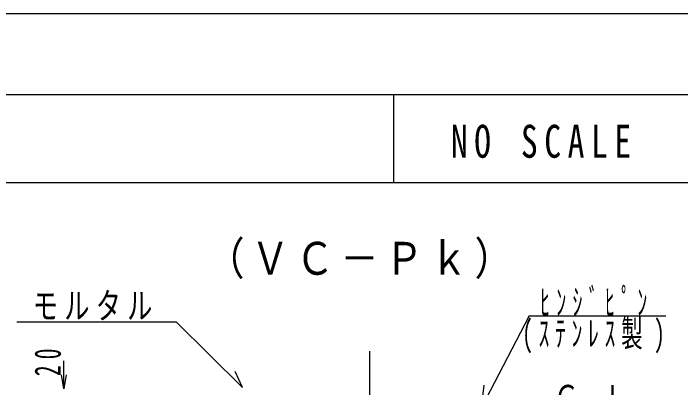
# Model space of a CAD drawing. Units: millimetres on the paper. Extents: x -287 to 287, y -191 to 191.
# Drawn here: x -47.6 to 4.4, y -28.5 to 0.7 of the extents above; entities that cross this region are included whole.
import ezdxf

# ---------------------------------------------------------------- set-up
doc = ezdxf.new("R2010")
doc.units = ezdxf.units.MM
doc.linetypes.add('CHAIN2', pattern=[12, 9, -1, 1, -1])
for name, color, linetype in [('0-0_線', 7, 'Continuous'), ('0-1_文字', 7, 'Continuous'), ('0-2_図', 7, 'Continuous')]:
    doc.layers.add(name, color=color, linetype=linetype)
doc.styles.add('ＭＳ ゴシック', font='')
doc.styles.get('ＭＳ ゴシック').set_extended_font_data('MS Gothic')

msp = doc.modelspace()

# ---------------------------------------------------------------- linework, layer by layer
at = {"layer": '0-0_線'}
for p, q in [((-286.857, 0.712), (281.328, 0.712)), ((-286.857, -5.615), (281.328, -5.615)), ((-17.969, -5.615), (-17.969, -12.48)), ((-286.857, -12.48), (148.438, -12.48))]:
    msp.add_line(p, q, dxfattribs=at)
at = {"layer": '0-2_図'}
for p, q in [((-7.407, -22.861), (3.256, -22.861)), ((-34.872, -23.366), (-47.324, -23.366)), ((-43.64, -27.463), (-43.64, -26.37)), ((-43.64, -28.555), (-43.64, -27.463))]:
    msp.add_line(p, q, dxfattribs=at)
at = {"layer": '0-2_図', "linetype": 'CHAIN2'}
msp.add_line((-19.85, -25.618), (-19.85, -81.498), dxfattribs=at)
at = {"layer": '0-2_図'}
for points in [[(-7.407, -22.861), (-11.102, -30.004), (-10.904, -28.265)], [(-34.872, -23.366), (-29.726, -28.438), (-30.316, -27.215)], [(-43.458, -27.463), (-43.64, -28.555), (-43.822, -27.463)]]:
    msp.add_lwpolyline(points, dxfattribs=at)

# ---------------------------------------------------------------- texts
at = {"layer": '0-1_文字', "attachment_point": 7, "style": 'ＭＳ ゴシック'}
for s, insert, char_height in [('\\T1.39;\\W0.75;NO\\~SCALE', (-13.503, -10.585), 2.566), ('\\T1.17;\\W0.85;（ＶＣ－Ｐｋ）', (-32.546, -20.002), 2.566), ('\\T1.64;\\W0.55;ﾋﾝｼﾞﾋﾟﾝ', (-6.548, -22.898), 2.053), ('\\T1.25;\\W0.7;モルタル', (-46.067, -23.228), 2.053), ('\\T1.53;\\W0.6;(ｽﾃﾝﾚｽ製)', (-7.949, -25.8), 2.053), ('\\T1.32;\\W0.7;Ｇ.Ｌ', (-5.464, -30.338), 2.053)]:
    msp.add_mtext(s, dxfattribs=dict(at, insert=insert, char_height=char_height))
at = {"layer": '0-1_文字', "insert": (-43.858, -27.566), "char_height": 2.053, "attachment_point": 7, "rotation": 90, "style": 'ＭＳ ゴシック'}
msp.add_mtext('\\T1.57;\\W0.6;20', dxfattribs=at)

doc.saveas('drawing.dxf')
